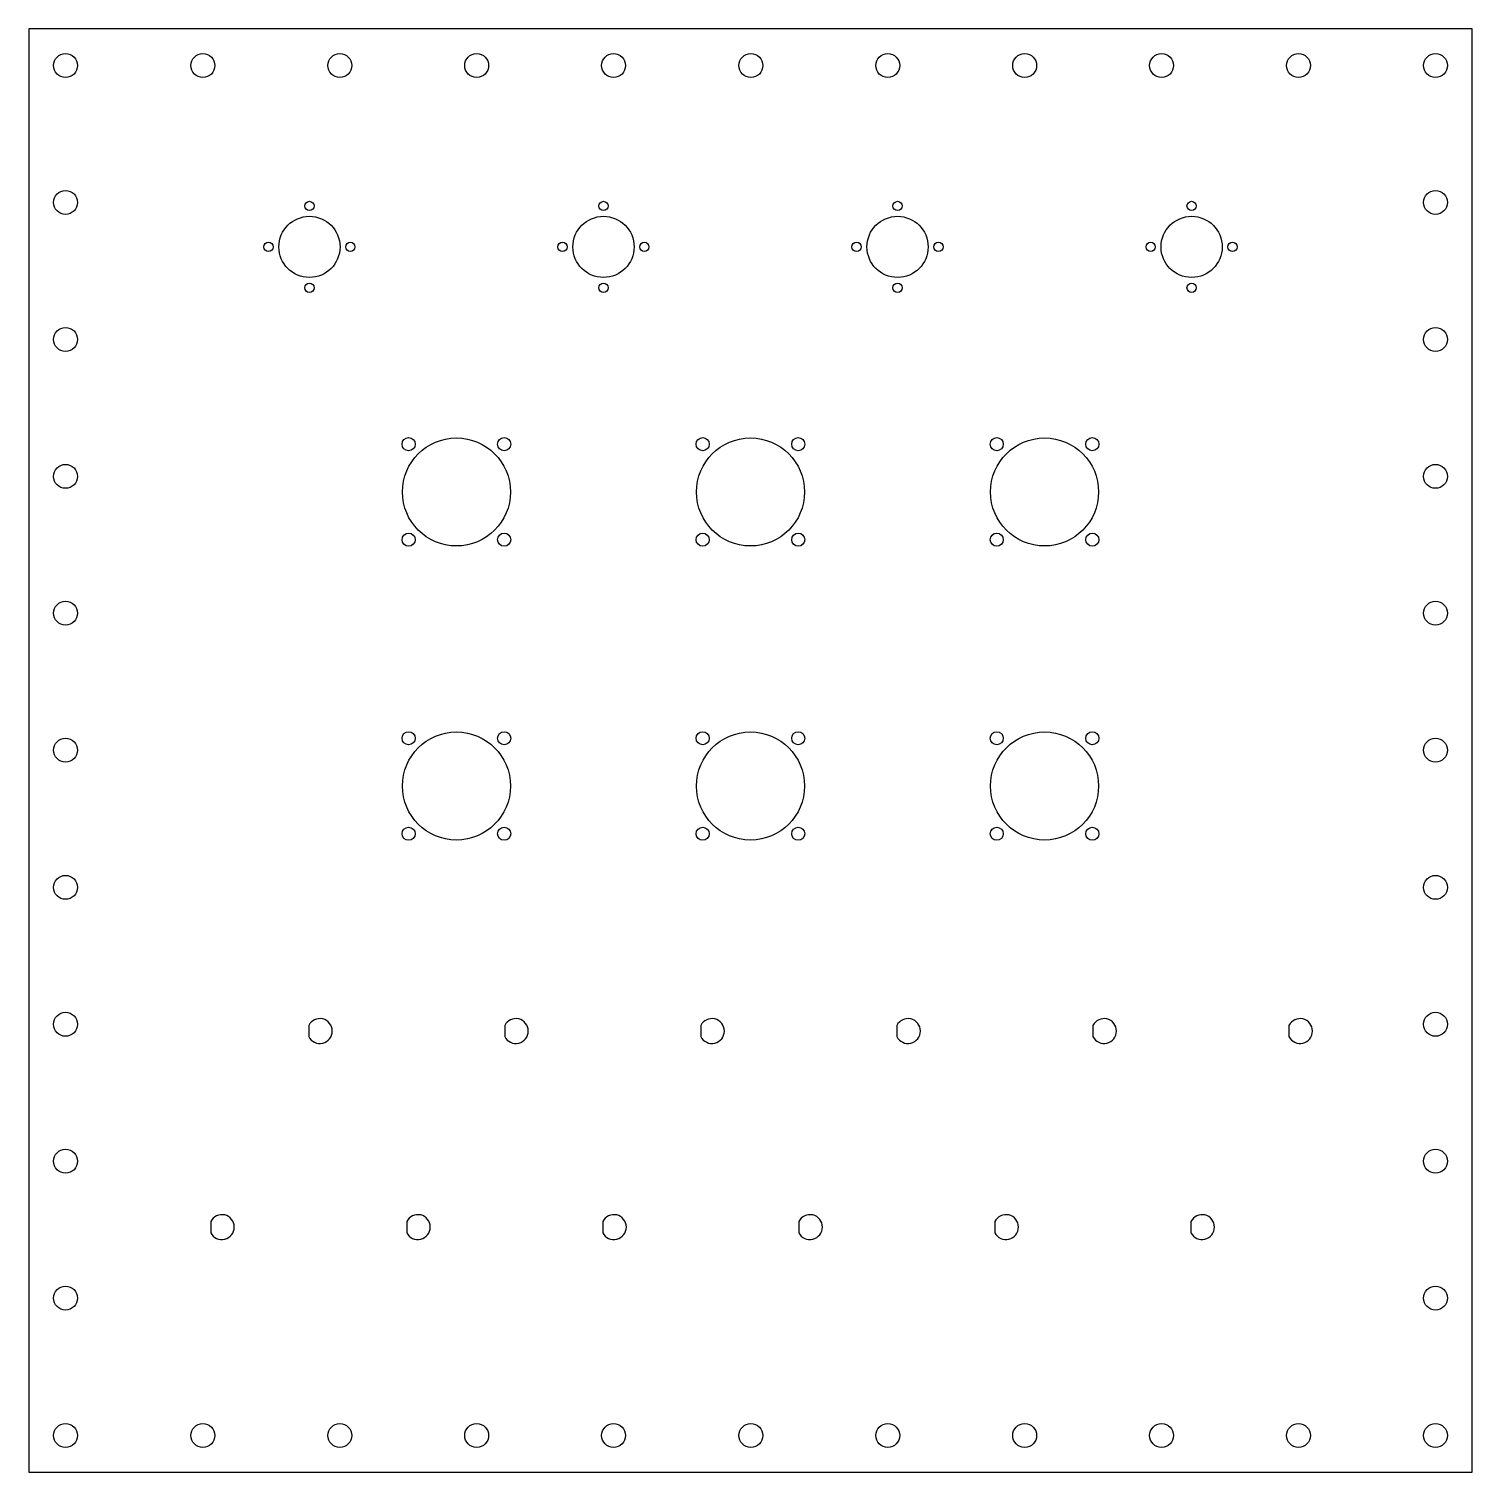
# Model space of a CAD drawing. Header units: inches. Extents: x -14.7 to 0, y 0 to 14.7.
import ezdxf

# ---------------------------------------------------------------- set-up
doc = ezdxf.new("R2010")
doc.units = ezdxf.units.IN
doc.header["$MEASUREMENT"] = 0

msp = doc.modelspace()

# ---------------------------------------------------------------- linework, layer by layer
msp.add_lwpolyline([(-14.724, 0), (0, 0), (0, 14.724), (-14.724, 14.724)], close=True)
for points in [[(-11.869, 4.443, 4.211976), (-11.869, 4.557)], [(-9.869, 4.443, 4.211976), (-9.869, 4.557)], [(-7.869, 4.443, 4.211976), (-7.869, 4.557)], [(-5.869, 4.443, 4.211976), (-5.869, 4.557)], [(-3.869, 4.443, 4.211976), (-3.869, 4.557)], [(-1.869, 4.443, 4.211976), (-1.869, 4.557)], [(-12.869, 2.443, 4.211976), (-12.869, 2.557)], [(-10.869, 2.443, 4.211976), (-10.869, 2.557)], [(-8.869, 2.443, 4.211976), (-8.869, 2.557)], [(-6.869, 2.443, 4.211976), (-6.869, 2.557)], [(-4.869, 2.443, 4.211976), (-4.869, 2.557)], [(-2.869, 2.443, 4.211976), (-2.869, 2.557)]]:
    msp.add_lwpolyline(points, format="xyb", close=True)
for centre, radius in [((-14.35, 14.35), 0.122), ((-12.949, 14.35), 0.122), ((-11.552, 14.35), 0.122), ((-10.156, 14.35), 0.122), ((-8.759, 14.35), 0.122), ((-7.358, 14.35), 0.122), ((-5.962, 14.35), 0.122), ((-4.565, 14.35), 0.122), ((-3.168, 14.35), 0.122), ((-1.771, 14.35), 0.122), ((-0.374, 14.35), 0.122), ((-14.35, 12.954), 0.122), ((-11.862, 12.918), 0.047), ((-8.862, 12.918), 0.047), ((-5.862, 12.918), 0.047), ((-2.862, 12.918), 0.047), ((-0.374, 12.954), 0.122), ((-11.862, 12.5), 0.312), ((-8.862, 12.5), 0.312), ((-5.862, 12.5), 0.312), ((-2.862, 12.5), 0.312), ((-12.28, 12.5), 0.047), ((-11.445, 12.5), 0.047), ((-9.28, 12.5), 0.047), ((-8.445, 12.5), 0.047), ((-6.28, 12.5), 0.047), ((-5.445, 12.5), 0.047), ((-3.28, 12.5), 0.047), ((-2.445, 12.5), 0.047), ((-11.862, 12.083), 0.047), ((-8.862, 12.083), 0.047), ((-5.862, 12.083), 0.047), ((-2.862, 12.083), 0.047), ((-14.35, 11.556), 0.122), ((-0.374, 11.556), 0.122), ((-10.85, 10.487), 0.067), ((-10.362, 10), 0.551), ((-9.875, 10.487), 0.067), ((-7.85, 10.487), 0.067), ((-7.362, 10), 0.551), ((-6.875, 10.487), 0.067), ((-4.85, 10.487), 0.067), ((-4.362, 10), 0.551), ((-3.875, 10.487), 0.067), ((-14.35, 10.159), 0.122), ((-0.374, 10.159), 0.122), ((-10.85, 9.513), 0.067), ((-9.875, 9.513), 0.067), ((-7.85, 9.513), 0.067), ((-6.875, 9.513), 0.067), ((-4.85, 9.513), 0.067), ((-3.875, 9.513), 0.067), ((-14.35, 8.763), 0.122), ((-0.374, 8.763), 0.122), ((-10.85, 7.487), 0.067), ((-10.362, 7), 0.551), ((-9.875, 7.487), 0.067), ((-7.85, 7.487), 0.067), ((-7.362, 7), 0.551), ((-6.875, 7.487), 0.067), ((-4.85, 7.487), 0.067), ((-4.362, 7), 0.551), ((-3.875, 7.487), 0.067), ((-14.35, 7.366), 0.122), ((-0.374, 7.366), 0.122), ((-10.85, 6.513), 0.067), ((-9.875, 6.513), 0.067), ((-7.85, 6.513), 0.067), ((-6.875, 6.513), 0.067), ((-4.85, 6.513), 0.067), ((-3.875, 6.513), 0.067), ((-14.35, 5.966), 0.122), ((-0.374, 5.966), 0.122), ((-14.35, 4.569), 0.122), ((-0.374, 4.569), 0.122), ((-14.35, 3.172), 0.122), ((-0.374, 3.172), 0.122), ((-14.35, 1.776), 0.122), ((-0.374, 1.776), 0.122), ((-14.35, 0.374), 0.122), ((-12.949, 0.374), 0.122), ((-11.552, 0.374), 0.122), ((-10.156, 0.374), 0.122), ((-8.759, 0.374), 0.122), ((-7.358, 0.374), 0.122), ((-5.962, 0.374), 0.122), ((-4.565, 0.374), 0.122), ((-3.168, 0.374), 0.122), ((-1.771, 0.374), 0.122), ((-0.374, 0.374), 0.122)]:
    msp.add_circle(centre, radius)

doc.saveas('drawing.dxf')
